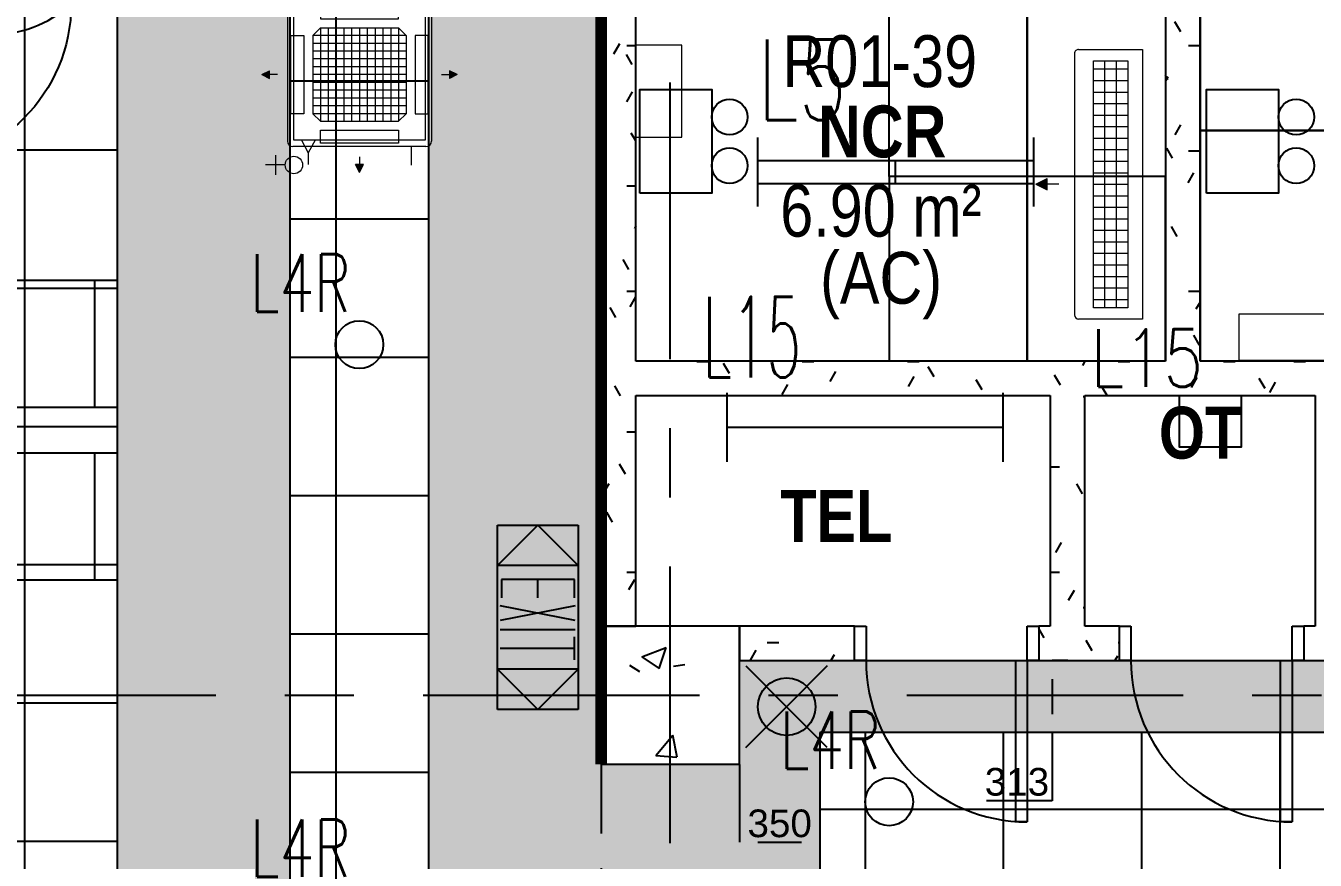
# Model space of a CAD drawing. Header units: millimetres. Extents: x -92759 to 184353, y -15225 to 86714.
# Drawn here: x -43131 to -37533, y 60625 to 64246 of the extents above; entities that cross this region are included whole.
import ezdxf

# ---------------------------------------------------------------- set-up
doc = ezdxf.new("R2010")
doc.units = ezdxf.units.MM
for name, pattern in [('HIDDEN', [0.375, 0.25, -0.125]), ('IDA - Grid Line', [2100, 1200, -300, 300, -300]), ('IDA - Hidden 2-1', [450, 300, -150]), ('IMPORT-IDA - Hidden 065_2_', [48375, 33750, -14625])]:
    doc.linetypes.add(name, pattern=pattern)
doc.layers.get('Defpoints').update_dxf_attribs({"color": 8})
for name, color, linetype in [('0-1', 9, 'Continuous'), ('0-L15', 1, 'Continuous'), ('0-L5', 1, 'Continuous'), ('A-_DOOR----_E-1', 8, 'Continuous'), ('A-_FURT----_E-1', 8, 'Continuous'), ('A-_ROOMNAME_A', 8, 'Continuous'), ('A-_WALL----_H-1', 9, 'Continuous'), ('A-_WALLPRTN_E', 8, 'Continuous'), ('A-PATT-CONC', 8, 'Continuous'), ('E-_LITG _ CKT -DB', 1, 'HIDDEN'), ('E-EM LIGHT', 1, 'Continuous'), ('E-FAN----E', 1, 'Continuous'), ('E-legend', 1, 'Continuous'), ('HF', 7, 'Continuous'), ('HFI 02', 7, 'Continuous'), ('M-ACMV_FCU', 5, 'Continuous'), ('PDF_M-_ACON----_E-N', 7, 'Continuous'), ('S-_COLN----_E', 8, 'Continuous')]:
    doc.layers.add(name, color=color, linetype=linetype)
for name, color, linetype, true_color in [('1599_FURN_RHH_BLK8 _NEW__1ST STY_dwg _2_-1', 7, 'Continuous', 0xaaaaaa), ('A-_A_NCR-1', 7, 'Continuous', 0xaaaaaa), ('A-_A_NCR_HIDDEN-1', 7, 'IMPORT-IDA - Hidden 065_2_', 0xaaaaaa), ('A-_DETA----_E-1', 7, 'IDA - Hidden 2-1', 0xa5a5a5), ('A-_DETA----_E-4', 9, 'Continuous', 0x808080), ('A-_DETA----_ED-2', 1, 'Continuous', 0xff0000), ('E-_LIGT----_E', 1, 'Continuous', 0xff0000), ('S-_ANOTGRID_E-1', 9, 'IDA - Grid Line', 0x808080)]:
    doc.layers.add(name, color=color, linetype=linetype, true_color=true_color)
for name, color, linetype, lineweight in [('A--', 134, '500-1-RP', 25), ('HFI 9MM FPB', 94, 'Continuous', 5), ('M-ACMV_CDP', 190, 'DRAIN_PIPE', 25), ('M-ACMV_Control Panel', 7, 'Continuous', 25), ('M-ACMV_FCU-2', 86, 'Continuous', 9), ('M-ACMV_PWR', 1, 'REFRIGERANT', 25), ('M-ACMV_REF_PIPE', 134, '500-1-RP', 25), ('M-ACMV_VCD', 7, 'Continuous', 25)]:
    doc.layers.add(name, color=color, linetype=linetype, lineweight=lineweight)
doc.styles.add('Arial', font='arial.ttf')
doc.styles.add('Arial Narrow_2', font='ARIALN.TTF', dxfattribs={"height": 225})
doc.styles.add('Arial Narrow_B_1', font='ARIALNB.TTF', dxfattribs={"height": 300})
doc.styles.add('Simplex', font='simplex_.ttf', dxfattribs={"width": 0.7, "height": 450})
doc.styles.get("Standard").update_dxf_attribs({"font": 'arial.ttf'})
doc.styles.add('TEXT_Default', font='SIMPLEX.SHX', dxfattribs={"width": 0.8})
doc.linetypes.add('500-1-RP', pattern='A,0.75,-0.5,0.75,-0.5,0.75,-0.5,0.75,-1.7,["RP",Standard,S=1,R=0,X=-1,Y=-0.5],-1.7', length=7.9)
doc.linetypes.add('DRAIN_PIPE', pattern='A,0.5,-0.2,["D",Standard,S=0.1,R=0,X=-0.1,Y=-0.05],-0.25', length=0.95)
doc.linetypes.add('REFRIGERANT', pattern='A,15,-5.08,["R",Standard,S=2.54,R=0,X=-2.54,Y=-1.27],-5.08', length=25.16)
doc.dimstyles.get("Standard").update_dxf_attribs({"dimtxt": 0.18, "dimasz": 0.18, "dimexe": 0.18, "dimexo": 0.0625, "dimgap": 0.09, "dimtad": 0, "dimtih": 1, "dimtoh": 1, "dimdec": 4, "dimzin": 0, "dimdsep": 46, "dimtxsty": 'Standard', "dimcen": 0.09, "dimadec": 0, "dimazin": 0, "dimtfac": 1, "dimtdec": 4, "dimtofl": 0, "dimtmove": 0, "dimatfit": 3, "dimfxl": 1, "dimtolj": 1, "dimtzin": 0, "dimarcsym": 0})
pattern_1 = [(0, (-11870.95, 40538.29), (609.6, 152.4), [50.292, -406.908, 50.292, -406.908, -2438.4]), (0, (-11870.95, 40538.29), (609.6, 152.4), [-914.4, 50.292, -864.108, 50.292, -406.908, -1066.8]), (0, (-11870.95, 40538.29), (609.6, 152.4), [-2286, 50.292, -254.508, 50.292, -711.708]), (120, (-11642.35, 40614.49), (-436.7823, 451.7291), [50.292, -406.908, 50.292, -406.908, -2438.4]), (120, (-11642.35, 40614.49), (-436.7823, 451.7291), [-914.4, 50.292, -864.108, 50.292, -406.908, -1066.8]), (120, (-11642.35, 40614.49), (-436.7823, 451.7291), [-2286, 50.292, -254.508, 50.292, -711.708]), (240, (-11566.15, 40919.29), (-172.8177, -604.1291), [50.292, -406.908, 50.292, -406.908, -2438.4]), (240, (-11566.15, 40919.29), (-172.8177, -604.1291), [-914.4, 50.292, -864.108, 50.292, -406.908, -1066.8]), (240, (-11566.15, 40919.29), (-172.8177, -604.1291), [-2286, 50.292, -254.508, 50.292, -711.708])]

# ---------------------------------------------------------------- blocks, each defined once
blk = doc.blocks.new('IDA - F - Single - Swing - 800L X 2100H - FMD-03-2HR RISERS-10593739-BLK8_RHH_1ST STOREY PLAN')
at = {"layer": 'A-_DOOR----_E-1'}
for p, q in [((-400, 75), (-350, 75)), ((-350, 75), (-350, -75)), ((350, 75), (400, 75)), ((350, -75), (350, 75)), ((-350, -75), (-400, -75)), ((300, -75), (350, -75)), ((300, -775), (300, -75)), ((350, -75), (350, -775)), ((400, -75), (350, -75)), ((350, -775), (300, -775))]:
    blk.add_line(p, q, dxfattribs=at)
blk.add_arc((350, -75), 700, 180, 270, dxfattribs=at)
blk.add_arc((350, -75), 700, 180, 270, dxfattribs=at)
blk = doc.blocks.new('IDA - Exit Sign - IDA - Exit Sign - Both Side - Left _ Right-7545285-BLK8_RHH_1ST STOREY PLAN')
at = {"layer": 'A-_DETA----_ED-2'}
for p, q in [((-163.9, -115.1), (-163.9, -432.5)), ((-83.9, -115.1), (-163.9, -115.1)), ((-48.9, -112.8), (14, -437.8)), ((14, -112.8), (-48.9, -437.8)), ((55.1, -112.8), (55.1, -437.8)), ((185.1, -115.3), (85.1, -115.3)), ((135.1, -115.3), (135.1, -437.8)), ((-83.9, -275), (-163.9, -275)), ((-163.9, -432.5), (-83.9, -432.5))]:
    blk.add_line(p, q, dxfattribs=at)
at = {"layer": 'E-_LIGT----_E'}
for p, q in [((-400, -275), (-225, -100)), ((-400, -450), (-400, -100)), ((-400, -100), (400, -100)), ((-225, -100), (-225, -450)), ((225, -100), (225, -450)), ((400, -275), (225, -100)), ((400, -100), (400, -450)), ((-225, -450), (-400, -275)), ((225, -450), (400, -275)), ((400, -450), (-400, -450))]:
    blk.add_line(p, q, dxfattribs=at)
blk = doc.blocks.new('IDA- Fire Extinguisher1 - 3kg AB-8839181-BLK8_RHH_1ST STOREY PLAN')
at = {"layer": 'A-_DETA----_ED-2'}
for p in [(-176.8, 376.8), (176.8, 376.8), (-176.8, 23.2), (176.8, 23.2)]:
    blk.add_line(p, (0, 200), dxfattribs=at)
blk.add_circle((0, 200), 125, dxfattribs=at)
blk = doc.blocks.new('1599_FURN_RHH_BLK8 _NEW__1ST STY_dwg_BLK8_DETL_NCR_1ST STY-10346294-BLK8_RHH_1ST STOREY PLAN')
at = {"layer": 'A-_A_NCR-1', "flags": 128}
for points in [[(-1455.1, -12199.1), (-2655.1, -12199.1), (-2655.1, -11599.1), (-1455.1, -11599.1)], [(-1455.1, -12799.1), (-2655.1, -12799.1), (-2655.1, -12199.1), (-1455.1, -12199.1)], [(-1455.1, -13399.1), (-2655.1, -13399.1), (-2655.1, -12799.1), (-1455.1, -12799.1)], [(-1955.1, -15549.1), (-1955.1, -14349.1), (-2555.1, -14349.1), (-2555.1, -15549.1)], [(-1355.1, -15549.1), (-1355.1, -14349.1), (-1955.1, -14349.1), (-1955.1, -15549.1)], [(-3305.1, -14549.1), (-3305.1, -15749.1), (-3905.1, -15749.1), (-3905.1, -14549.1)], [(-2705.1, -14549.1), (-2705.1, -15749.1), (-3305.1, -15749.1), (-3305.1, -14549.1)]]:
    blk.add_lwpolyline(points, close=True, dxfattribs=at)
at = {"layer": 'A-_A_NCR_HIDDEN-1', "flags": 128}
for points in [[(-2655.1, -11599.1), (-3455.1, -11599.1), (-3455.1, -12199.1), (-2655.1, -12199.1)], [(-1455.1, -11599.1), (-455.1, -11599.1), (-455.1, -12199.1), (-1455.1, -12199.1)], [(-2655.1, -12199.1), (-3455.1, -12199.1), (-3455.1, -12799.1), (-2655.1, -12799.1)], [(-1455.1, -12199.1), (-455.1, -12199.1), (-455.1, -12799.1), (-1455.1, -12799.1)], [(-2655.1, -12799.1), (-3455.1, -12799.1), (-3455.1, -13399.1), (-2655.1, -13399.1)], [(-1455.1, -12799.1), (-455.1, -12799.1), (-455.1, -13399.1), (-1455.1, -13399.1)], [(-3905.1, -14549.1), (-3905.1, -13549.1), (-3305.1, -13549.1), (-3305.1, -14549.1)], [(-3305.1, -14549.1), (-3305.1, -13549.1), (-2705.1, -13549.1), (-2705.1, -14549.1)], [(-2555.1, -14349.1), (-2555.1, -13549.1), (-1955.1, -13549.1), (-1955.1, -14349.1)], [(-1955.1, -14349.1), (-1955.1, -13549.1), (-1355.1, -13549.1), (-1355.1, -14349.1)], [(-2555.1, -15549.1), (-2555.1, -16549.1), (-1955.1, -16549.1), (-1955.1, -15549.1)], [(-1955.1, -15549.1), (-1955.1, -16549.1), (-1355.1, -16549.1), (-1355.1, -15549.1)], [(-3905.1, -15749.1), (-3905.1, -16549.1), (-3305.1, -16549.1), (-3305.1, -15749.1)], [(-3305.1, -15749.1), (-3305.1, -16549.1), (-2705.1, -16549.1), (-2705.1, -15749.1)]]:
    blk.add_lwpolyline(points, close=True, dxfattribs=at)
blk = doc.blocks.new('1599_FURN_RHH_BLK8 _NEW__1ST STY_dwg _2_-10346281-BLK8_RHH_1ST STOREY PLAN')
blk.add_blockref('1599_FURN_RHH_BLK8 _NEW__1ST STY_dwg_BLK8_DETL_NCR_1ST STY-10346294-BLK8_RHH_1ST STOREY PLAN', (0, 0))
blk = doc.blocks.new('A$Cb2bf8f38')
at = {"layer": 'A-_WALL----_H-1'}
h = blk.add_hatch(dxfattribs=at)
h.set_pattern_fill('FP_1', color=256, style=0, pattern_type=2)
h.set_pattern_definition(pattern_1)
h.paths.add_polyline_path([(2300, 30250), (2450, 30250), (2450, 32050), (2300, 32050)])
h.paths.add_polyline_path([(2375, 33150), (2450, 33150), (2450, 35050), (2300, 35050), (2300, 33150)])
h.paths.add_polyline_path([(2450, 36150), (2450, 36250), (2300, 36250), (2300, 36150), (2375, 36150)])
h = blk.add_hatch(dxfattribs=at)
h.set_pattern_fill('FP_1', color=256, style=0, pattern_type=2)
h.set_pattern_definition(pattern_1)
h.paths.add_polyline_path([(4750, 30250), (4900, 30250), (4900, 33250), (4750, 33250), (4750, 31422.2)])
h = blk.add_hatch(dxfattribs=at)
h.set_pattern_fill('FP_1', color=256, style=0, pattern_type=2)
h.set_pattern_definition(pattern_1)
h.paths.add_polyline_path([(2450, 29100), (2450, 30250), (2300, 30250), (2300, 29100)])
h = blk.add_hatch(dxfattribs=at)
h.set_pattern_fill('FP_1', color=256, style=0, pattern_type=2)
h.set_pattern_definition(pattern_1)
h.paths.add_polyline_path([(5550, 30100), (5552.5, 30100), (5552.5, 30250), (2450, 30250), (2450, 30100), (5400, 30100)])
h = blk.add_hatch(dxfattribs=at)
h.set_pattern_fill('FP_1', color=256, style=0, pattern_type=2)
h.set_pattern_definition(pattern_1)
h.paths.add_polyline_path([(4329.4, 29100), (4400, 29100), (4400, 30100), (4250, 30100), (4250, 29100)])
h = blk.add_hatch(dxfattribs=at)
h.set_pattern_fill('FP_1', color=256, style=0, pattern_type=2)
h.set_pattern_definition(pattern_1)
h.paths.add_polyline_path([(4550, 28950), (4550, 29100), (4200, 29100), (4200, 28950), (4329.4, 28950)])
h.paths.add_polyline_path([(2900, 28950), (3400, 28950), (3400, 29100), (2900, 29100), (2900, 29025)])
h.paths.add_polyline_path([(5350, 28950), (5550, 28950), (5550, 29100), (5350, 29100), (5350, 29025)])
at = {"layer": 'S-_COLN----_E'}
h = blk.add_hatch(dxfattribs=at)
h.set_pattern_fill('FP_4', color=256, style=0, pattern_type=2)
h.set_pattern_definition([(50, (-11870.95, 40538.3), (1093.104, -95.634), [114.3, -1257.3]), (355, (-11871, 40538.3), (-211.46, 1146.34), [91.44, -1005.84]), (100.451, (-11779.9, 40530.3), (881.656, 1050.7), [97.14, -1068.54]), (46.184, (-11871, 40843.1), (1626.47, -252.26), [171.45, -1885.95]), (96.636, (-11735.4, 40822), (1424.42, 1484.57), [145.71, -1602.81]), (351.184, (-11871, 40843.1), (1424.43, 1484.55), [137.16, -1508.76]), (21, (-11718.55, 40766.9), (909.686, -613.59), [114.3, -1257.3]), (326, (-11718.6, 40766.9), (370.81, 1105.13), [91.44, -1005.84]), (71.451, (-11642.7, 40715.8), (1280.503, 491.53), [97.14, -1068.54]), (37.5, (-11870.95, 40538.3), (18.531, 507.33), [50.292, -943.356, 50.292, -970.788, -1009.65]), (37.5, (-11870.95, 40538.3), (18.531, 507.33), [-2014.728, 50.292, -959.358]), (7.5, (-11870.95, 40538.3), (400.918, 601.084), [50.292, -531.876, 50.292, -920.496, -384.81]), (7.5, (-11870.95, 40538.3), (400.918, 601.084), [-1552.956, 50.292, -334.518]), (327.5, (-12210.8, 40538.3), (813.545, -34.374), [50.292, -330.708, 50.292, -1138.428, -1577.34]), (327.5, (-12210.8, 40538.3), (813.545, -34.374), [-1569.72, 50.292, -1527.048]), (317.5, (-12363.2, 40538.3), (888.775, 152.56), [50.292, -445.008, 50.292, -739.14, -1120.14]), (317.5, (-12363.2, 40538.3), (888.775, 152.56), [-1284.73, 50.29, -1069.85])])
h.paths.add_polyline_path([(2300, 28500), (2900, 28500), (2900, 29100), (2300, 29100), (2300, 28840.7)])
at = {"layer": 'A-_DETA----_E-1'}
for p, q in [((200, 26550), (200, 38100)), ((2300, 28500), (2300, 26575))]:
    blk.add_line(p, q, dxfattribs=at)
at = {"layer": 'A-_DETA----_E-4'}
for p, q in [((200, 30600), (-450, 30600)), ((100, 30600), (100, 30050)), ((200, 30050), (200, 30600)), ((-450, 30050), (200, 30050)), ((200, 29850), (-450, 29850)), ((100, 29850), (100, 29300)), ((200, 29300), (200, 29850)), ((-450, 29300), (200, 29300))]:
    blk.add_line(p, q, dxfattribs=at)
at = {"layer": 'A-_WALLPRTN_E'}
for p, q in [((4750, 33250), (4750, 30250)), ((4900, 30250), (4900, 33250)), ((2300, 32050), (2300, 30250)), ((2450, 30250), (2450, 32050)), ((2300, 30250), (2300, 29100)), ((4750, 30250), (2450, 30250)), ((6000, 30250), (4900, 30250)), ((2450, 29100), (2450, 30100)), ((2450, 30100), (4250, 30100)), ((4250, 30100), (4250, 29100)), ((4400, 30100), (5400, 30100)), ((4400, 29100), (4400, 30100)), ((5400, 30100), (5400, 29100)), ((2300, 29100), (2450, 29100)), ((3400, 29100), (2900, 29100)), ((2900, 29100), (2900, 28950)), ((3400, 28950), (3400, 29100)), ((4250, 29100), (4200, 29100)), ((4200, 29100), (4200, 28950)), ((4550, 29100), (4400, 29100)), ((4550, 28950), (4550, 29100)), ((5400, 29100), (5350, 29100)), ((5350, 29100), (5350, 28950)), ((2900, 28950), (3400, 28950)), ((4200, 28950), (4550, 28950)), ((5350, 28950), (5550, 28950))]:
    blk.add_line(p, q, dxfattribs=at)
at = {"layer": 'S-_ANOTGRID_E-1'}
for p, q in [((2600, -20141.4), (2600, 53272.8)), ((-38373.1, 28800), (13584.7, 28800))]:
    blk.add_line(p, q, dxfattribs=at)
at = {"layer": 'S-_COLN----_E'}
for p, q in [((2450, 29100), (2300, 29100)), ((2300, 29100), (2300, 28500)), ((2900, 29100), (2450, 29100)), ((2900, 28950), (2900, 29100)), ((2900, 28500), (2900, 28950)), ((2300, 28500), (2900, 28500))]:
    blk.add_line(p, q, dxfattribs=at)
at = {"layer": '1599_FURN_RHH_BLK8 _NEW__1ST STY_dwg _2_-1'}
blk.add_blockref('1599_FURN_RHH_BLK8 _NEW__1ST STY_dwg _2_-10346281-BLK8_RHH_1ST STOREY PLAN', (7455.1, 46800), dxfattribs=at)
at = {"layer": 'A-_DOOR----_E-1'}
for p in [(3800, 29025), (4950, 29025)]:
    blk.add_blockref('IDA - F - Single - Swing - 800L X 2100H - FMD-03-2HR RISERS-10593739-BLK8_RHH_1ST STOREY PLAN', p, dxfattribs=at)
at = {"layer": 'A-_FURT----_E-1'}
for name, p, rotation in [('IDA - Exit Sign - IDA - Exit Sign - Both Side - Left _ Right-7545285-BLK8_RHH_1ST STOREY PLAN', (2300, 29138.3), 269.9999999999986), ('IDA- Fire Extinguisher1 - 3kg AB-8839181-BLK8_RHH_1ST STOREY PLAN', (3105, 28950), 180)]:
    blk.add_blockref(name, p, dxfattribs=dict(at, rotation=rotation))
at = {"layer": 'A-_ROOMNAME_A', "char_height": 225, "attachment_point": 1}
for s, insert, width, style in [('R01-39', (3087.1, 31663.8), 1058.227, 'Arial Narrow_2'), ('NCR', (3240.9, 31359), 685.443, 'Arial Narrow_B_1'), ('6.90 m²', (3077.4, 31015), 1082.278, 'Arial Narrow_2'), ('(AC)', (3250.6, 30723.9), 661.392, 'Arial Narrow_2'), ('OT', (4721.1, 30051.7), 432.911, 'Arial Narrow_B_1'), ('TEL', (3077.4, 29690), 601.266, 'Arial Narrow_B_1')]:
    blk.add_mtext(s, dxfattribs=dict(at, insert=insert, width=width, style=style))
blk = doc.blocks.new('*D683')
at = {"layer": 'Defpoints', "color": 0, "transparency": 16777216}
for p in [(14771, 487961.7), (15121, 487963.7), (15121, 487623.5)]:
    blk.add_point(p, dxfattribs=at)
at = {"layer": 'HFI 02', "color": 0, "lineweight": -2, "transparency": 16777216}
for p, q in [((14771, 487961.6), (14771, 487623.4)), ((15121, 487963.6), (15121, 487623.4)), ((14851, 487623.5), (15041, 487623.5))]:
    blk.add_line(p, q, dxfattribs=at)
at = {"layer": 'HFI 02', "color": 0, "transparency": 16777216}
for points in [[(14851, 487636.9), (14851, 487610.2), (14771, 487623.5)], [(15041, 487636.9), (15041, 487610.2), (15121, 487623.5)]]:
    blk.add_solid(points, dxfattribs=at)
at = {"layer": 'HFI 02', "color": 152, "true_color": 0x2776bb, "transparency": 16777216, "insert": (14946, 487704.8), "char_height": 120, "attachment_point": 5, "style": 'Arial'}
blk.add_mtext('\\A1;350', dxfattribs=at)
blk = doc.blocks.new('*D682')
at = {"layer": 'Defpoints', "color": 0, "transparency": 16777216}
for p in [(16196.8, 488411.7), (16128.7, 488099.2), (16196.8, 488099.2)]:
    blk.add_point(p, dxfattribs=at)
at = {"layer": 'HFI 02', "color": 0, "lineweight": -2, "transparency": 16777216}
for p, q in [((16196.7, 488411.7), (16128.5, 488411.7)), ((16128.7, 488331.7), (16128.7, 488179.2)), ((16196.7, 488099.2), (16128.5, 488099.2)), ((16128.7, 488099.2), (16128.7, 487803.9)), ((16128.7, 487803.9), (15843.6, 487803.9))]:
    blk.add_line(p, q, dxfattribs=at)
at = {"layer": 'HFI 02', "color": 0, "transparency": 16777216}
for points in [[(16115.4, 488331.7), (16142, 488331.7), (16128.7, 488411.7)], [(16115.4, 488179.2), (16142, 488179.2), (16128.7, 488099.2)]]:
    blk.add_solid(points, dxfattribs=at)
at = {"layer": 'HFI 02', "color": 152, "true_color": 0x2776bb, "transparency": 16777216, "insert": (15976.2, 487885.2), "char_height": 120, "attachment_point": 5, "style": 'Arial'}
blk.add_mtext('\\A1;313', dxfattribs=at)
blk = doc.blocks.new('L5')
at = {"layer": 'E-legend', "lineweight": 25}
for p, q in [((-46746.8, -79941.2), (-46746.8, -80241.2)), ((-45546.8, -80241.2), (-45546.8, -79941.2)), ((-46746.8, -80041.2), (-45546.8, -80041.2)), ((-46146.8, -80141.2), (-46146.8, -80041.2)), ((-46746.8, -80141.2), (-45546.8, -80141.2))]:
    blk.add_line(p, q, dxfattribs=at)
at = {"layer": 'E-legend', "lineweight": 25, "style": 'Simplex', "width": 0.7}
blk.add_text('L5', height=350, dxfattribs=at).set_placement((-46746.7, -79866.1))
blk = doc.blocks.new('mickey mouse ltg')
at = {"layer": 'E-EM LIGHT'}
blk.add_lwpolyline([(-352.5, 0), (93.2, 0), (93.2, -309.1), (-352.5, -309.1)], close=True, dxfattribs=at)
for centre in [(-233.8, -386.1), (-24.6, -386.1)]:
    blk.add_circle(centre, 77, dxfattribs=at)
blk = doc.blocks.new('E2')
at = {"layer": 'E-legend', "lineweight": 25, "xscale": 1.009134083687406, "yscale": 1.009134083687406, "zscale": 1.009134083687406, "rotation": 179.9999999999651}
blk.add_blockref('mickey mouse ltg', (-440506.3, 381156.8), dxfattribs=at)
blk = doc.blocks.new('A$C020d881d')
at = {"layer": 'E-legend', "lineweight": 25}
blk.add_circle((818.7, 172), 103.8, dxfattribs=at)
at = {"layer": 'E-legend', "lineweight": 25, "style": 'Simplex', "width": 0.7}
blk.add_text('L4R', height=250, dxfattribs=at).set_placement((345.2, 314.3))
blk = doc.blocks.new('L15-RISER')
at = {"layer": 'E-legend', "lineweight": 25}
for p, q in [((20488.5, -12614.6), (20488.5, -12914.6)), ((21688.5, -12914.6), (21688.5, -12614.6)), ((20488.5, -12764.6), (21688.5, -12764.6))]:
    blk.add_line(p, q, dxfattribs=at)
at = {"layer": 'E-legend', "lineweight": 25, "style": 'Simplex', "width": 0.5}
blk.add_text('L15', height=350, dxfattribs=at).set_placement((20383.5, -12548.1))
blk = doc.blocks.new('L15 Square')
at = {"layer": 'E-legend', "lineweight": 25}
blk.add_lwpolyline([(-438942.6, 389274.6), (-438674.5, 389274.6), (-438674.5, 389050.7), (-438942.6, 389050.7)], close=True, dxfattribs=at)
at = {"layer": 'E-legend', "lineweight": 25, "style": 'TEXT_Default', "width": 0.8}
blk.add_text('L15', height=250, dxfattribs=at).set_placement((-439328, 389312.8))
blk = doc.blocks.new('DC FAN')
at = {"layer": 'E-FAN----E', "color": 1}
blk.add_circle((-15.2, 10.5), 700, dxfattribs=at)
for centre, start, end in [((373.9, 360.5), 138.0283, 221.9717), ((-404.3, 360.5), 318.0283, 41.9717), ((-365.2, -378.6), 48.0283, 131.9717), ((334.8, -378.6), 48.0283, 131.9717), ((-365.2, 399.6), 228.0283, 311.9717), ((373.9, -339.5), 138.0283, 221.9717), ((-404.3, -339.5), 318.0283, 41.9717), ((334.8, 399.6), 228.0283, 311.9717)]:
    blk.add_arc(centre, 523.4, start, end, dxfattribs=at)
at = {"layer": 'E-FAN----E', "color": 1, "style": 'Arial'}
blk.add_text('D', height=342.1, dxfattribs=at).set_placement((-757.5, 624.8))
blk = doc.blocks.new('EL_B8_L1_R4')
at = {"color": 6, "linetype": 'HIDDEN', "ltscale": 40, "const_width": 50}
blk.add_lwpolyline([(13092.9, -27358.3), (13092.9, -43108.3), (10382.9, -43108.3), (10382.9, -42358.3), (6692.9, -42358.3), (6692.9, -42758.3), (2092.9, -42758.3), (2092.9, -35258.3), (-3607.1, -35258.3), (-3607.1, -24683.3), (4692.9, -24683.3), (4692.9, -34658.3), (10992.9, -34658.3), (10992.9, -14008.3), (2242.9, -14008.3), (2242.9, -2458.3), (-3957.1, -2458.3), (-3957.1, -58.3), (842.9, -58.3), (842.9, 3691.7), (2342.9, 3691.7), (2342.9, -58.3), (13092.9, -58.3), (13092.9, -12058.3)], dxfattribs=at)
at = {"color": 0, "linetype": 'ByBlock', "lineweight": 0, "rotation": 270}
for p in [(-367895.8, -449730.9), (-365435.8, -449730.9)]:
    blk.add_blockref('E2', p, dxfattribs=at)
at = {"layer": '0-L15'}
blk.add_blockref('L15-RISER', (-6850.3, 2168.9), dxfattribs=at)
at = {"layer": '0-L15', "color": 0, "linetype": 'ByBlock', "lineweight": 0}
blk.add_blockref('L15 Square', (454545.6, -399733), dxfattribs=at)
at = {"layer": '0-L5'}
blk.add_blockref('L5', (60517.8, 70602.9), dxfattribs=at)
at = {"layer": 'E-_LITG _ CKT -DB', "ltscale": 0.5}
for p in [(11224.3, -10409.1), (13524.3, -12392.8), (11224.3, -12861.4)]:
    blk.add_blockref('A$C020d881d', p, dxfattribs=at)
at = {"layer": 'E-FAN----E', "color": 1, "linetype": 'Continuous'}
blk.add_blockref('DC FAN', (10107.2, -8769.7), dxfattribs=at)
blk = doc.blocks.new('A$C7208cd76')
at = {"layer": 'M-ACMV_FCU', "lineweight": 5}
h = blk.add_hatch(color=256, dxfattribs=at)
h.dxf.hatch_style = 1
h.paths.add_polyline_path([(0, 424.1), (-17, 390.2), (17, 390.2)])
h = blk.add_hatch(color=256, dxfattribs=at)
h.dxf.hatch_style = 1
h.paths.add_polyline_path([(-424.1, 0), (-390.2, -17), (-390.2, 17)])
h = blk.add_hatch(color=256, dxfattribs=at)
h.dxf.hatch_style = 1
h.paths.add_polyline_path([(424.1, 0), (390.2, 17), (390.2, -17)])
h = blk.add_hatch(color=256, dxfattribs=at)
h.dxf.hatch_style = 1
h.paths.add_polyline_path([(0, -424.1), (17, -390.2), (-17, -390.2)])
for p, q in [((0, 424.1), (-17, 390.2)), ((0, 424.1), (17, 390.2)), ((-17, 390.2), (17, 390.2)), ((0, 356.2), (0, 390.2)), ((-312.5, 288.8), (-312.5, -288.8)), ((288.8, 312.5), (-288.8, 312.5)), ((288.9, 312.6), (288.9, 312.6)), ((312.5, 288.8), (312.5, -288.8)), ((312.6, 288.9), (312.6, 288.9)), ((-202.6, 169.6), (-169.6, 202.6)), ((-202.6, 169.6), (-202.6, -169.6)), ((202.6, 169.6), (-202.6, 169.6)), ((-169.6, 202.6), (169.6, 202.6)), ((-169.6, 202.6), (-169.6, -202.6)), ((-135.7, 202.6), (-135.7, -202.6)), ((-101.8, 202.6), (-101.8, -202.6)), ((-67.9, 202.6), (-67.9, -202.6)), ((-33.9, 202.6), (-33.9, -202.6)), ((0, 202.6), (0, -202.6)), ((33.9, 202.6), (33.9, -202.6)), ((67.9, 202.6), (67.9, -202.6)), ((101.8, 202.6), (101.8, -202.6)), ((135.7, 202.6), (135.7, -202.6)), ((169.6, 202.6), (202.6, 169.6)), ((169.6, 202.6), (169.6, -202.6)), ((202.6, 169.6), (202.6, -169.6)), ((202.6, 135.7), (-202.6, 135.7)), ((202.6, 101.8), (-202.6, 101.8)), ((202.6, 67.9), (-202.6, 67.9)), ((-424.1, 0), (-390.2, 17)), ((-424.1, 0), (-390.2, -17)), ((-390.2, -17), (-390.2, 17)), ((-356.2, 0), (-390.2, 0)), ((202.6, 33.9), (-202.6, 33.9)), ((202.6, 0), (-202.6, 0)), ((356.2, 0), (390.2, 0)), ((390.2, 17), (390.2, -17)), ((424.1, 0), (390.2, 17)), ((424.1, 0), (390.2, -17)), ((202.6, -33.9), (-202.6, -33.9)), ((202.6, -67.9), (-202.6, -67.9)), ((202.6, -101.8), (-202.6, -101.8)), ((202.6, -135.7), (-202.6, -135.7)), ((-169.6, -202.6), (-202.6, -169.6)), ((202.6, -169.6), (-202.6, -169.6)), ((-169.6, -202.6), (169.6, -202.6)), ((169.6, -202.6), (202.6, -169.6)), ((288.8, -312.5), (-288.8, -312.5)), ((17, -390.2), (-17, -390.2)), ((0, -424.1), (-17, -390.2)), ((0, -356.2), (0, -390.2)), ((0, -424.1), (17, -390.2))]:
    blk.add_line(p, q, dxfattribs=at)
for points in [[(285, 285), (285, -285), (-285, -285), (-285, 285)], [(-169.6, 241.6), (169.6, 241.6), (169.6, 297.9), (-169.6, 297.9)], [(-241.6, 169.6), (-241.6, -169.6), (-297.9, -169.6), (-297.9, 169.6)], [(241.6, 169.6), (241.6, -169.6), (297.9, -169.6), (297.9, 169.6)], [(-169.6, -241.6), (169.6, -241.6), (169.6, -297.9), (-169.6, -297.9)]]:
    blk.add_lwpolyline(points, close=True, dxfattribs=at)
for centre, start, end in [((-288.8, 288.8), 90, 180), ((288.8, 288.8), 0, 90), ((-288.8, -288.8), 180, 270), ((288.8, -288.8), 270, 0)]:
    blk.add_arc(centre, 23.7, start, end, dxfattribs=at)
blk = doc.blocks.new('A$C49267d6b')
at = {"layer": 'PDF_M-_ACON----_E-N', "lineweight": 0}
for p, q in [((-25.4, 76.2), (12.7, 101.6)), ((0, 127), (0, 76.2)), ((0, 63.5), (0, 38.1)), ((-25.4, 25.4), (12.7, 0)), ((0, -25.4), (0, 25.4))]:
    blk.add_line(p, q, dxfattribs=at)
blk = doc.blocks.new('A$C81577ca4')
at = {"layer": 'A--', "lineweight": 0, "ltscale": 0.75}
for p, q in [((19, -95), (-36, -125)), ((-36, -125), (-86, -125)), ((19, -155), (-36, -125))]:
    blk.add_line(p, q, dxfattribs=at)
blk = doc.blocks.new('SSO')
at = {"layer": 'M-ACMV_PWR', "linetype": 'ByBlock', "lineweight": 5}
for p, q in [((1064770.3, 20778.3), (1064770.3, 20878.3)), ((1064820.3, 20828.3), (1064720.3, 20828.3))]:
    blk.add_line(p, q, dxfattribs=at)
blk.add_circle((1064770.3, 20733.6), 44.6, dxfattribs=at)
blk.add_circle((1064770.3, 20733.6), 44.6, dxfattribs=at)
blk = doc.blocks.new('FCU-2_mini cassette')
at = {"layer": 'M-ACMV_CDP', "lineweight": 5}
blk.add_line((240311.9, -39528.1), (240311.9, -39608.6), dxfattribs=at)
at = {"layer": 'M-ACMV_VCD', "lineweight": 5}
blk.add_lwpolyline([(239824.1, -38903.1), (239824.1, -38803.1), (239924.1, -38803.1), (239924.1, -38903.1)], close=True, dxfattribs=at)
at = {"layer": 'M-ACMV_FCU', "lineweight": 5}
blk.add_blockref('A$C7208cd76', (240087.3, -39215.6), dxfattribs=at)
at = {"layer": 'M-ACMV_PWR', "color": 1, "linetype": 'ByBlock', "lineweight": 5, "xscale": 0.8500000000000222, "yscale": 0.8500000000000222, "zscale": 0.8500000000000222, "rotation": 90}
blk.add_blockref('SSO', (257426.2, -944662.3), dxfattribs=at)
at = {"layer": 'M-ACMV_REF_PIPE', "lineweight": 5, "rotation": 90}
blk.add_blockref('A$C81577ca4', (239740.3, -39519.6), dxfattribs=at)
at = {"layer": 'M-ACMV_VCD', "lineweight": 5, "xscale": -1.181061443391948, "yscale": 1.181061443391948, "zscale": 1.181061443391948, "rotation": 90}
blk.add_blockref('A$C49267d6b', (239939.1, -38860.6), dxfattribs=at)
blk = doc.blocks.new('A$Cf94528ef')
at = {"layer": 'M-ACMV_FCU', "lineweight": 0}
h = blk.add_hatch(color=256, dxfattribs=at)
h.dxf.hatch_style = 1
h.paths.add_polyline_path([(584.6, -95.5), (534.6, -70.5), (534.6, -120.5)])
at = {"layer": 'M-ACMV_FCU', "lineweight": 15}
for p, q in [((416.6, -662.5), (416.6, 471.5)), ((334.6, 404.5), (184.6, 404.5)), ((234.6, 440.5), (234.6, -631.5)), ((284.6, 440.5), (284.6, -631.5)), ((334.6, 354.5), (184.6, 354.5)), ((334.6, 304.5), (184.6, 304.5)), ((334.6, 254.5), (184.6, 254.5)), ((334.6, 204.5), (184.6, 204.5)), ((334.6, 154.5), (184.6, 154.5)), ((334.6, 104.5), (184.6, 104.5)), ((334.6, 54.5), (184.6, 54.5)), ((334.6, 4.5), (184.6, 4.5)), ((334.6, -45.5), (184.6, -45.5)), ((334.6, -95.5), (184.6, -95.5)), ((334.6, -145.5), (184.6, -145.5)), ((334.6, -195.5), (184.6, -195.5)), ((334.6, -245.5), (184.6, -245.5)), ((334.6, -295.5), (184.6, -295.5)), ((334.6, -345.5), (184.6, -345.5)), ((334.6, -395.5), (184.6, -395.5)), ((334.6, -445.5), (184.6, -445.5)), ((334.6, -495.5), (184.6, -495.5)), ((334.6, -545.5), (184.6, -545.5)), ((334.6, -595.5), (184.6, -595.5))]:
    blk.add_line(p, q, dxfattribs=at)
at = {"layer": 'M-ACMV_FCU', "lineweight": 0}
for p, q in [((484.6, -95.5), (534.6, -95.5)), ((534.6, -70.5), (534.6, -120.5)), ((584.6, -95.5), (534.6, -70.5)), ((584.6, -95.5), (534.6, -120.5))]:
    blk.add_line(p, q, dxfattribs=at)
at = {"layer": 'M-ACMV_FCU', "lineweight": 15}
blk.add_lwpolyline([(398.6, -680.5), (121.6, -680.5), (121.6, 489.5), (398.6, 489.5)], dxfattribs=at)
blk.add_lwpolyline([(334.6, 440.5), (334.6, -631.5), (184.6, -631.5), (184.6, 440.5)], close=True, dxfattribs=at)
for centre, start, end in [((398.6, 471.5), 0, 90), ((398.6, -662.5), 270, 0)]:
    blk.add_arc(centre, 18, start, end, dxfattribs=at)
blk = doc.blocks.new('A$Ce886c8c0')
at = {"layer": 'M-ACMV_Control Panel', "lineweight": 5}
blk.add_lwpolyline([(200, -200), (200, 200), (0, 200), (0, -200)], close=True, dxfattribs=at)
blk.add_solid([(0, -200), (200, -200), (200, 200), (0, -200)], dxfattribs=at)
blk = doc.blocks.new('ACMV_B8L1_R9')
at = {"layer": 'M-ACMV_Control Panel', "lineweight": 5}
for p, rotation in [((249520, -45992), 179.9999999999999), ((252138.9, -46960), 270)]:
    blk.add_blockref('A$Ce886c8c0', p, dxfattribs=dict(at, rotation=rotation))
at = {"layer": 'M-ACMV_FCU', "lineweight": 5, "rotation": 180}
blk.add_blockref('A$Cf94528ef', (251641.6, -46491.4), dxfattribs=at)
at = {"layer": 'M-ACMV_FCU-2'}
blk.add_blockref('FCU-2_mini cassette', (8033.4, -6704.9), dxfattribs=at)
blk = doc.blocks.new('RCP_B8L1')
at = {"layer": 'A-PATT-CONC'}
h = blk.add_hatch(dxfattribs=at)
h.set_pattern_fill('ANSI37', color=256, scale=189, angle=45)
h.set_pattern_definition([(90, (-2178.97, 497861.7), (-600.075, 0), []), (180, (-2178.97, 497861.7), (-6e-14, -600.075), [])])
h.paths.add_polyline_path([(13420.95033, 497861.70958), (13420.95033, 457661.70958), (12820.95033, 457661.70958), (12820.95033, 497861.70958), (-2178.96619, 497861.70958), (-2178.96619, 499661.70958), (13420.95033, 499661.70958)])
h = blk.add_hatch(dxfattribs=at)
h.set_pattern_fill('ANSI37', color=256, scale=189, angle=45)
h.set_pattern_definition([(90, (12070.95, 496961.7), (-600.075, 0), []), (180, (12070.95, 496961.7), (-6e-14, -600.075), [])])
h.paths.add_polyline_path([(12070.95033, 496961.70958), (3671.95033, 496961.70959), (3671.95033, 486161.70959), (12070.95033, 486161.70958)])
h = blk.add_hatch(dxfattribs=at)
h.set_pattern_fill('ANSI37', color=256, scale=189, angle=45)
h.set_pattern_definition([(90, (18720.95, 488099.2), (-600.075, 0), []), (180, (18720.95, 488099.2), (-6e-14, -600.075), [])])
h.paths.add_polyline_path([(15120.95033, 488099.20958), (15120.95033, 486299.20958), (16320.95033, 486299.20958), (16320.95033, 485699.20958), (18720.95033, 485699.20958), (18720.95033, 488099.20958)])
at = {"layer": 'HFI 9MM FPB'}
h = blk.add_hatch(dxfattribs=at)
h.set_pattern_fill('ANSI33', color=256, scale=50)
h.paths.add_polyline_path([(3420.95034, 503711.71507), (3420.95034, 499961.70958), (14170.95033, 499961.70958), (14170.95033, 498786.70958), (14170.95033, 496961.70958), (14620.95033, 496961.70958), (14620.95033, 495861.70958), (14170.95033, 495861.70958), (14170.95033, 487961.70958), (14770.95033, 487961.70958), (14770.95033, 488411.70958), (17420.95033, 488411.70958), (17420.95033, 489484.4), (17420.95033, 489561.70958), (19070.95033, 489561.70958), (19070.95033, 488561.70958), (18870.95033, 488561.70958), (18870.95033, 487961.70958), (19070.95033, 487961.70958), (19070.95033, 485386.70958), (15770.95033, 485386.70958), (15770.95033, 486036.70958), (14170.95033, 486036.70958), (14170.95033, 474361.70958), (16695.95033, 474361.70958), (16695.95033, 472561.70958), (14827.95033, 472561.70958), (14827.95033, 472661.70958), (14170.95033, 472661.70958), (14170.95033, 456911.7134), (11460.95032, 456911.7134), (11460.95032, 457661.70958), (7770.95034, 457661.70958), (7770.95034, 457211.70958), (3170.94439, 457211.70958), (3170.94439, 464761.70958), (-2529.04966, 464761.70958), (-2529.04966, 475336.70958), (5770.95034, 475336.70958), (5770.95034, 465361.70958), (12071.95033, 465361.70958), (12071.95033, 486011.70958), (3321.95033, 486011.70958), (3321.95033, 497561.70958), (-2879.04966, 497561.70958), (-2879.04966, 499961.70958), (1920.95034, 499961.70958), (1920.95034, 503711.71507), (2120.95034, 503711.71507)])
h.paths.add_polyline_path([(13420.95033, 497861.70958), (13420.95033, 457661.70958), (12820.95033, 457661.70958), (12820.95033, 497861.70958), (-2178.96619, 497861.70958), (-2178.96619, 499661.70958), (13420.95033, 499661.70958)], flags=16)
h.paths.add_polyline_path([(12070.95033, 496961.70958), (3671.95033, 496961.70959), (3671.95033, 486161.70959), (12070.95033, 486161.70958)], flags=16)
h.paths.add_polyline_path([(15120.95033, 488099.20958), (15120.95033, 486299.20958), (16320.95033, 486299.20958), (16320.95033, 485699.20958), (18720.95033, 485699.20958), (18720.95033, 488099.20958)], flags=16)
h.paths.add_polyline_path([(8070.95034, 463261.70958), (11870.95034, 463261.70958), (11870.95034, 459461.70958), (8070.95034, 459461.70958)], flags=0)
h.paths.add_polyline_path([(7920.95034, 463411.70958), (12020.95034, 463411.70958), (12020.95034, 459311.70958), (7920.95034, 459311.70958)], flags=16)
h.paths.add_polyline_path([(-1979.04966, 474849.20967), (5220.95034, 474849.20967), (5220.95034, 465249.22398), (-1979.04966, 465249.22398)], flags=16)
h.paths.add_polyline_path([(-2529.04966, 467793.20229), (-2529.04966, 464761.70958), (3170.94439, 464761.70958), (3170.94439, 457211.70958), (7770.95034, 457211.70958), (7770.95034, 457661.70958), (11460.95032, 457661.70958), (11460.95032, 456911.7134), (14170.95033, 456911.7134), (14170.95033, 472661.70958), (14020.95033, 472661.70958), (14020.95033, 457061.70958), (11610.95032, 457061.70958), (11610.95032, 457811.70958), (7620.95034, 457811.70958), (7620.95034, 457361.70958), (3320.94439, 457361.70958), (3320.94439, 464911.70958), (-2379.04966, 464911.70958), (-2379.04966, 467793.20229), (-2379.04966, 475186.70967), (5620.95034, 475186.70967), (5620.95034, 465211.72398), (12220.95033, 465211.72398), (12220.95033, 486011.70958), (12070.95033, 486011.70958), (12070.95033, 465361.72398), (5770.95034, 465361.72398), (5770.95034, 475336.70967), (-2529.04966, 475336.70967)], flags=16)
at = {"layer": 'HF'}
blk.add_lwpolyline([(14170.95033, 495861.70958), (14170.95033, 487961.70958), (14770.95033, 487961.70958), (14770.95033, 488411.70958), (17420.95033, 488411.70958), (17420.95033, 489484.4), (17420.95033, 489561.70958), (19070.95033, 489561.70958), (19070.95033, 488561.70958), (18870.95033, 488561.70958), (18870.95033, 487961.70958), (19070.95033, 487961.70958), (19070.95033, 485386.70958), (15770.95033, 485386.70958), (15770.95033, 486036.70958), (14170.95033, 486036.70958), (14170.95033, 474361.70958), (16695.95033, 474361.70958), (16695.95033, 472561.70958), (14827.95033, 472561.70958), (14827.95033, 472661.70958), (14170.95033, 472661.70958), (14170.95033, 456911.7134)], dxfattribs=at)
blk.add_lwpolyline([(13420.95033, 497861.70958), (13420.95033, 457661.70958), (12820.95033, 457661.70958), (12820.95033, 497861.70958), (-2178.96619, 497861.70958), (-2178.96619, 499661.70958), (13420.95033, 499661.70958)], close=True, dxfattribs=at)
at = {"layer": 'HFI 02'}
for points in [[(12070.95033, 496961.70958), (3671.95033, 496961.70959), (3671.95033, 486161.70959), (12070.95033, 486161.70958)], [(15120.95033, 488099.20958), (15120.95033, 486299.20958), (16320.95033, 486299.20958), (16320.95033, 485699.20958), (18720.95033, 485699.20958), (18720.95033, 488099.20958)]]:
    blk.add_lwpolyline(points, close=True, dxfattribs=at)
dim = blk.add_linear_dim(base=(16128.69463, 488099.20958), p1=(16196.77048, 488411.70958), p2=(16196.77048, 488099.20958), angle=90, dimstyle='Standard', dxfattribs=at)
dim.commit()
dim.dimension.update_dxf_attribs({"geometry": '*D682', "text_midpoint": (15976.17076, 487803.87724), "dimtype": 128})
dim = blk.add_linear_dim(base=(15120.95033, 487623.53031), p1=(14770.95033, 487961.70958), p2=(15120.95033, 487963.69771), dimstyle='Standard', dxfattribs=at)
dim.commit()
dim.dimension.update_dxf_attribs({"geometry": '*D683', "text_midpoint": (14945.95033, 487704.83999)})

msp = doc.modelspace()

# ---------------------------------------------------------------- block references
at = {"layer": '0-1'}
msp.add_blockref('A$Cb2bf8f38', (-42933, 32541.2), dxfattribs=at)

# ---------------------------------------------------------------- next in the draw order: block references
at = {"color": 0}
msp.add_blockref('EL_B8_L1_R4', (-53725.9, 73099.6), dxfattribs=at)
at = {"layer": 'A-PATT-CONC', "color": 152, "true_color": 0x2776bb}
msp.add_blockref('RCP_B8L1', (-54804, -426920.5), dxfattribs=at)

# ---------------------------------------------------------------- next in the draw order: block references
at = {"layer": 'M-ACMV_FCU', "color": 5}
msp.add_blockref('ACMV_B8L1_R9', (-289803, 109954.6), dxfattribs=at)

doc.saveas('drawing.dxf')
